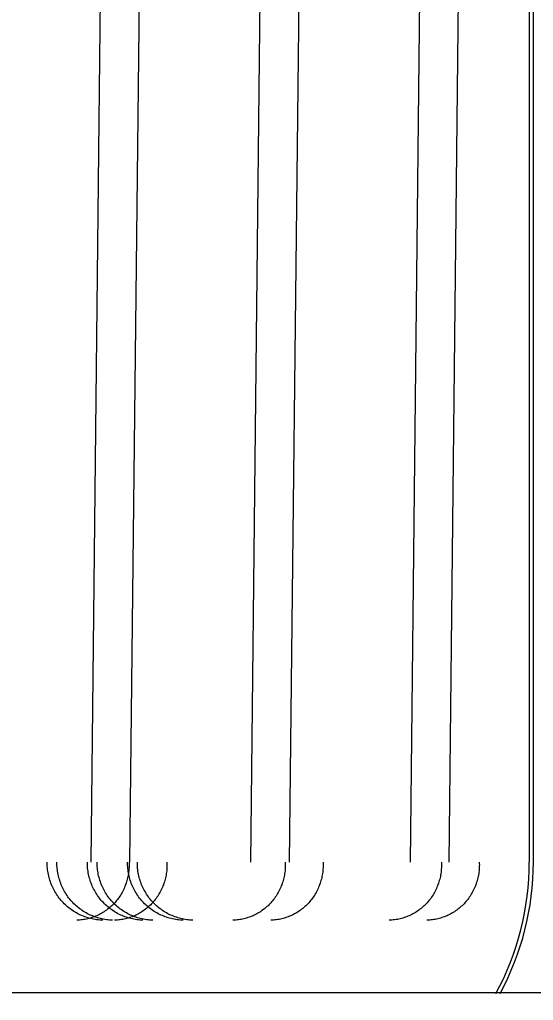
# Model space of a CAD drawing. Header units: centimetres. Extents: x -11896 to 2794, y -437 to 1921.
# Drawn here: x -2308.078 to -2306.302, y 375.833 to 379.223 of the extents above; entities that cross this region are included whole.
import ezdxf

# ---------------------------------------------------------------- set-up
doc = ezdxf.new("R2010")
doc.units = ezdxf.units.CM
for name, color, linetype, lineweight in [('A-ANNO-DIMS', 7, 'Continuous', 9), ('A-ANNO-DIMS-100', 7, 'Continuous', 9), ('S-BEAM', 7, 'Continuous', 9), ('S-COLS', 7, 'Continuous', 9)]:
    doc.layers.add(name, color=color, linetype=linetype, lineweight=lineweight)
doc.styles.add('Century Gothic_1', font='GOTHIC.TTF', dxfattribs={"height": 15})
doc.dimstyles.new('FCA_N_Cotas_E100', dxfattribs={"dimscale": 30.48, "dimtxt": 15.662524, "dimasz": 0.492126, "dimexe": 0.656168, "dimexo": 0.656168, "dimgap": 0.032808, "dimtad": 1, "dimlfac": 0.01, "dimrnd": 0.01, "dimzin": 0, "dimdsep": 46, "dimtxsty": 'Century Gothic_1', "dimblk1": 'OBLIQUE', "dimblk2": 'OBLIQUE', "dimsah": 1, "dimcen": 0.09, "dimdle": 0.656168, "dimazin": 2, "dimtfac": 1, "dimtdec": 4, "dimtix": 1, "dimtmove": 0, "dimatfit": 3, "dimfxl": 1, "dimtvp": 1, "dimtolj": 1, "dimtzin": 0, "dimarcsym": 2})

# ---------------------------------------------------------------- blocks, each defined once
blk = doc.blocks.new('HSS Rectangular-Column - 100 x 100 mm-1654927-Sección 2-2')
at = {"layer": 'S-COLS', "true_color": 0xc0c0c0}
h = blk.add_hatch(dxfattribs=at)
h.set_pattern_fill('FP_7', color=9, style=0, pattern_type=2)
h.set_pattern_definition([(45, (-5061.785, 712), (-25.1447, 25.1447), []), (45, (-5061.785, 750.1), (-25.1447, 25.1447), [])])
h.paths.add_polyline_path([(-3754.4076, 94), (-3754.4076, 375.8588), (-3755.0026, 375.8088), (-3755.2809, 375.1371), (-3756.0773, 374.8588), (-3759.2236, 374.9297), (-3759.7244, 375.1371), (-3760.0026, 375.8588), (-3760.5976, 375.8088), (-3760.5976, 94)])
h.paths.add_polyline_path([(-3756.4551, 375.3588), (-3755.7816, 375.6378), (-3755.7816, 375.8588), (-3759.2945, 375.8088), (-3759.2236, 375.6378), (-3758.5501, 375.3588)])
at = {"layer": 'S-COLS'}
blk.add_line((-3755.69, 375.8588), (-3759.3152, 375.8588), dxfattribs=at)
blk = doc.blocks.new('HSS Rectangular - 50 x 120-1656387-Sección 2-2')
at = {"layer": 'S-BEAM', "lineweight": 35}
blk.add_arc((-3758.5501, 376.3113), 0.9525, 180, 270, dxfattribs=at)
blk = doc.blocks.new('FP_44-Sección 2-2')
at = {"layer": 'S-BEAM', "color": 9, "true_color": 0xc0c0c0}
for p, q in [((-3758.6416, 376.306), (-3758.6416, 376.3113)), ((-3758.6415, 376.3006), (-3758.6416, 376.306)), ((-3758.6412, 376.2953), (-3758.6415, 376.3006)), ((-3758.6407, 376.2899), (-3758.6412, 376.2953)), ((-3758.6402, 376.2846), (-3758.6407, 376.2899)), ((-3758.6079, 376.306), (-3758.6079, 376.3113)), ((-3758.6078, 376.3006), (-3758.6079, 376.306)), ((-3758.6075, 376.2953), (-3758.6078, 376.3006)), ((-3758.6071, 376.2899), (-3758.6075, 376.2953)), ((-3758.6065, 376.2846), (-3758.6071, 376.2899)), ((-3758.5027, 376.306), (-3758.5027, 376.3113)), ((-3758.5025, 376.3006), (-3758.5027, 376.306)), ((-3758.5023, 376.2953), (-3758.5025, 376.3006)), ((-3758.5018, 376.2899), (-3758.5023, 376.2953)), ((-3758.5012, 376.2846), (-3758.5018, 376.2899)), ((-3758.469, 376.306), (-3758.469, 376.3113)), ((-3758.4689, 376.3006), (-3758.469, 376.306)), ((-3758.4686, 376.2953), (-3758.4689, 376.3006)), ((-3758.4681, 376.2899), (-3758.4686, 376.2953)), ((-3758.4676, 376.2846), (-3758.4681, 376.2899)), ((-3758.3638, 376.306), (-3758.3638, 376.3113)), ((-3758.3636, 376.3006), (-3758.3638, 376.306)), ((-3758.3633, 376.2953), (-3758.3636, 376.3006)), ((-3758.3629, 376.2899), (-3758.3633, 376.2953)), ((-3758.3623, 376.2846), (-3758.3629, 376.2899)), ((-3758.3301, 376.306), (-3758.3301, 376.3113)), ((-3758.33, 376.3006), (-3758.3301, 376.306)), ((-3758.3297, 376.2953), (-3758.33, 376.3006)), ((-3758.3292, 376.2899), (-3758.3297, 376.2953)), ((-3758.3287, 376.2846), (-3758.3292, 376.2899)), ((-3758.6394, 376.2793), (-3758.6402, 376.2846)), ((-3758.6386, 376.2741), (-3758.6394, 376.2793)), ((-3758.6376, 376.2688), (-3758.6386, 376.2741)), ((-3758.6365, 376.2636), (-3758.6376, 376.2688)), ((-3758.6352, 376.2584), (-3758.6365, 376.2636)), ((-3758.6338, 376.2533), (-3758.6352, 376.2584)), ((-3758.6322, 376.2482), (-3758.6338, 376.2533)), ((-3758.6058, 376.2793), (-3758.6065, 376.2846)), ((-3758.6049, 376.2741), (-3758.6058, 376.2793)), ((-3758.6039, 376.2688), (-3758.6049, 376.2741)), ((-3758.6028, 376.2636), (-3758.6039, 376.2688)), ((-3758.6015, 376.2584), (-3758.6028, 376.2636)), ((-3758.6001, 376.2533), (-3758.6015, 376.2584)), ((-3758.5985, 376.2482), (-3758.6001, 376.2533)), ((-3758.5005, 376.2793), (-3758.5012, 376.2846)), ((-3758.4997, 376.2741), (-3758.5005, 376.2793)), ((-3758.4987, 376.2688), (-3758.4997, 376.2741)), ((-3758.4975, 376.2636), (-3758.4987, 376.2688)), ((-3758.4963, 376.2584), (-3758.4975, 376.2636)), ((-3758.4948, 376.2533), (-3758.4963, 376.2584)), ((-3758.4933, 376.2482), (-3758.4948, 376.2533)), ((-3758.4669, 376.2793), (-3758.4676, 376.2846)), ((-3758.466, 376.2741), (-3758.4669, 376.2793)), ((-3758.465, 376.2688), (-3758.466, 376.2741)), ((-3758.4639, 376.2636), (-3758.465, 376.2688)), ((-3758.4626, 376.2584), (-3758.4639, 376.2636)), ((-3758.4612, 376.2533), (-3758.4626, 376.2584)), ((-3758.4596, 376.2482), (-3758.4612, 376.2533)), ((-3758.3616, 376.2793), (-3758.3623, 376.2846)), ((-3758.3608, 376.2741), (-3758.3616, 376.2793)), ((-3758.3598, 376.2688), (-3758.3608, 376.2741)), ((-3758.3586, 376.2636), (-3758.3598, 376.2688)), ((-3758.3573, 376.2584), (-3758.3586, 376.2636)), ((-3758.3559, 376.2533), (-3758.3573, 376.2584)), ((-3758.3544, 376.2482), (-3758.3559, 376.2533)), ((-3758.3279, 376.2793), (-3758.3287, 376.2846)), ((-3758.3271, 376.2741), (-3758.3279, 376.2793)), ((-3758.3261, 376.2688), (-3758.3271, 376.2741)), ((-3758.3249, 376.2636), (-3758.3261, 376.2688)), ((-3758.3237, 376.2584), (-3758.3249, 376.2636)), ((-3758.3223, 376.2533), (-3758.3237, 376.2584)), ((-3758.3207, 376.2482), (-3758.3223, 376.2533)), ((-3758.6305, 376.2431), (-3758.6322, 376.2482)), ((-3758.6287, 376.2381), (-3758.6305, 376.2431)), ((-3758.6268, 376.2331), (-3758.6287, 376.2381)), ((-3758.6247, 376.2282), (-3758.6268, 376.2331)), ((-3758.6225, 376.2234), (-3758.6247, 376.2282)), ((-3758.6201, 376.2186), (-3758.6225, 376.2234)), ((-3758.5969, 376.2431), (-3758.5985, 376.2482)), ((-3758.595, 376.2381), (-3758.5969, 376.2431)), ((-3758.5931, 376.2331), (-3758.595, 376.2381)), ((-3758.591, 376.2282), (-3758.5931, 376.2331)), ((-3758.5888, 376.2234), (-3758.591, 376.2282)), ((-3758.5865, 376.2186), (-3758.5888, 376.2234)), ((-3758.4916, 376.2431), (-3758.4933, 376.2482)), ((-3758.4898, 376.2381), (-3758.4916, 376.2431)), ((-3758.4878, 376.2331), (-3758.4898, 376.2381)), ((-3758.4858, 376.2282), (-3758.4878, 376.2331)), ((-3758.4835, 376.2234), (-3758.4858, 376.2282)), ((-3758.4812, 376.2186), (-3758.4835, 376.2234)), ((-3758.4579, 376.2431), (-3758.4596, 376.2482)), ((-3758.4561, 376.2381), (-3758.4579, 376.2431)), ((-3758.4542, 376.2331), (-3758.4561, 376.2381)), ((-3758.4521, 376.2282), (-3758.4542, 376.2331)), ((-3758.4499, 376.2234), (-3758.4521, 376.2282)), ((-3758.4475, 376.2186), (-3758.4499, 376.2234)), ((-3758.3527, 376.2431), (-3758.3544, 376.2482)), ((-3758.3509, 376.2381), (-3758.3527, 376.2431)), ((-3758.3489, 376.2331), (-3758.3509, 376.2381)), ((-3758.3468, 376.2282), (-3758.3489, 376.2331)), ((-3758.3446, 376.2234), (-3758.3468, 376.2282)), ((-3758.3423, 376.2186), (-3758.3446, 376.2234)), ((-3758.319, 376.2431), (-3758.3207, 376.2482)), ((-3758.3172, 376.2381), (-3758.319, 376.2431)), ((-3758.3153, 376.2331), (-3758.3172, 376.2381)), ((-3758.3132, 376.2282), (-3758.3153, 376.2331)), ((-3758.311, 376.2234), (-3758.3132, 376.2282)), ((-3758.3086, 376.2186), (-3758.311, 376.2234)), ((-3758.6177, 376.2139), (-3758.6201, 376.2186)), ((-3758.6151, 376.2092), (-3758.6177, 376.2139)), ((-3758.6123, 376.2047), (-3758.6151, 376.2092)), ((-3758.6095, 376.2002), (-3758.6123, 376.2047)), ((-3758.6066, 376.1957), (-3758.6095, 376.2002)), ((-3758.6035, 376.1914), (-3758.6066, 376.1957)), ((-3758.6003, 376.1871), (-3758.6035, 376.1914)), ((-3758.597, 376.183), (-3758.6003, 376.1871)), ((-3758.584, 376.2139), (-3758.5865, 376.2186)), ((-3758.5814, 376.2092), (-3758.584, 376.2139)), ((-3758.5787, 376.2047), (-3758.5814, 376.2092)), ((-3758.5758, 376.2002), (-3758.5787, 376.2047)), ((-3758.5729, 376.1957), (-3758.5758, 376.2002)), ((-3758.5698, 376.1914), (-3758.5729, 376.1957)), ((-3758.5666, 376.1871), (-3758.5698, 376.1914)), ((-3758.5633, 376.183), (-3758.5666, 376.1871)), ((-3758.4787, 376.2139), (-3758.4812, 376.2186)), ((-3758.4761, 376.2092), (-3758.4787, 376.2139)), ((-3758.4734, 376.2047), (-3758.4761, 376.2092)), ((-3758.4706, 376.2002), (-3758.4734, 376.2047)), ((-3758.4676, 376.1957), (-3758.4706, 376.2002)), ((-3758.4646, 376.1914), (-3758.4676, 376.1957)), ((-3758.4614, 376.1871), (-3758.4646, 376.1914)), ((-3758.4581, 376.183), (-3758.4614, 376.1871)), ((-3758.4451, 376.2139), (-3758.4475, 376.2186)), ((-3758.4425, 376.2092), (-3758.4451, 376.2139)), ((-3758.4398, 376.2047), (-3758.4425, 376.2092)), ((-3758.4369, 376.2002), (-3758.4398, 376.2047)), ((-3758.434, 376.1957), (-3758.4369, 376.2002)), ((-3758.4309, 376.1914), (-3758.434, 376.1957)), ((-3758.4277, 376.1871), (-3758.4309, 376.1914)), ((-3758.4244, 376.183), (-3758.4277, 376.1871)), ((-3758.3398, 376.2139), (-3758.3423, 376.2186)), ((-3758.3372, 376.2092), (-3758.3398, 376.2139)), ((-3758.3345, 376.2047), (-3758.3372, 376.2092)), ((-3758.3317, 376.2002), (-3758.3345, 376.2047)), ((-3758.3287, 376.1957), (-3758.3317, 376.2002)), ((-3758.3257, 376.1914), (-3758.3287, 376.1957)), ((-3758.3225, 376.1871), (-3758.3257, 376.1914)), ((-3758.3192, 376.183), (-3758.3225, 376.1871)), ((-3758.3061, 376.2139), (-3758.3086, 376.2186)), ((-3758.3036, 376.2092), (-3758.3061, 376.2139)), ((-3758.3008, 376.2047), (-3758.3036, 376.2092)), ((-3758.298, 376.2002), (-3758.3008, 376.2047)), ((-3758.2951, 376.1957), (-3758.298, 376.2002)), ((-3758.292, 376.1914), (-3758.2951, 376.1957)), ((-3758.2888, 376.1871), (-3758.292, 376.1914)), ((-3758.2855, 376.183), (-3758.2888, 376.1871)), ((-3758.5936, 376.1789), (-3758.597, 376.183)), ((-3758.5901, 376.1749), (-3758.5936, 376.1789)), ((-3758.5865, 376.171), (-3758.5901, 376.1749)), ((-3758.5827, 376.1673), (-3758.5865, 376.171)), ((-3758.5789, 376.1636), (-3758.5827, 376.1673)), ((-3758.575, 376.16), (-3758.5789, 376.1636)), ((-3758.571, 376.1565), (-3758.575, 376.16)), ((-3758.5669, 376.1532), (-3758.571, 376.1565)), ((-3758.5627, 376.1499), (-3758.5669, 376.1532)), ((-3758.5599, 376.1789), (-3758.5633, 376.183)), ((-3758.5564, 376.1749), (-3758.5599, 376.1789)), ((-3758.5528, 376.171), (-3758.5564, 376.1749)), ((-3758.5491, 376.1673), (-3758.5528, 376.171)), ((-3758.5453, 376.1636), (-3758.5491, 376.1673)), ((-3758.5413, 376.16), (-3758.5453, 376.1636)), ((-3758.5373, 376.1565), (-3758.5413, 376.16)), ((-3758.5332, 376.1532), (-3758.5373, 376.1565)), ((-3758.529, 376.1499), (-3758.5332, 376.1532)), ((-3758.4547, 376.1789), (-3758.4581, 376.183)), ((-3758.4512, 376.1749), (-3758.4547, 376.1789)), ((-3758.4475, 376.171), (-3758.4512, 376.1749)), ((-3758.4438, 376.1673), (-3758.4475, 376.171)), ((-3758.44, 376.1636), (-3758.4438, 376.1673)), ((-3758.4361, 376.16), (-3758.44, 376.1636)), ((-3758.4321, 376.1565), (-3758.4361, 376.16)), ((-3758.428, 376.1532), (-3758.4321, 376.1565)), ((-3758.4238, 376.1499), (-3758.428, 376.1532)), ((-3758.421, 376.1789), (-3758.4244, 376.183)), ((-3758.4175, 376.1749), (-3758.421, 376.1789)), ((-3758.4139, 376.171), (-3758.4175, 376.1749)), ((-3758.4102, 376.1673), (-3758.4139, 376.171)), ((-3758.4063, 376.1636), (-3758.4102, 376.1673)), ((-3758.4024, 376.16), (-3758.4063, 376.1636)), ((-3758.3984, 376.1565), (-3758.4024, 376.16)), ((-3758.3943, 376.1532), (-3758.3984, 376.1565)), ((-3758.3901, 376.1499), (-3758.3943, 376.1532)), ((-3758.3158, 376.1789), (-3758.3192, 376.183)), ((-3758.3122, 376.1749), (-3758.3158, 376.1789)), ((-3758.3086, 376.171), (-3758.3122, 376.1749)), ((-3758.3049, 376.1673), (-3758.3086, 376.171)), ((-3758.3011, 376.1636), (-3758.3049, 376.1673)), ((-3758.2972, 376.16), (-3758.3011, 376.1636)), ((-3758.2932, 376.1565), (-3758.2972, 376.16)), ((-3758.2891, 376.1532), (-3758.2932, 376.1565)), ((-3758.2849, 376.1499), (-3758.2891, 376.1532)), ((-3758.2821, 376.1789), (-3758.2855, 376.183)), ((-3758.2786, 376.1749), (-3758.2821, 376.1789)), ((-3758.275, 376.171), (-3758.2786, 376.1749)), ((-3758.2712, 376.1673), (-3758.275, 376.171)), ((-3758.2674, 376.1636), (-3758.2712, 376.1673)), ((-3758.2635, 376.16), (-3758.2674, 376.1636)), ((-3758.2595, 376.1565), (-3758.2635, 376.16)), ((-3758.2554, 376.1532), (-3758.2595, 376.1565)), ((-3758.2512, 376.1499), (-3758.2554, 376.1532)), ((-3758.5584, 376.1468), (-3758.5627, 376.1499)), ((-3758.5541, 376.1438), (-3758.5584, 376.1468)), ((-3758.5496, 376.1409), (-3758.5541, 376.1438)), ((-3758.5451, 376.1381), (-3758.5496, 376.1409)), ((-3758.5405, 376.1354), (-3758.5451, 376.1381)), ((-3758.5359, 376.1329), (-3758.5405, 376.1354)), ((-3758.5312, 376.1305), (-3758.5359, 376.1329)), ((-3758.5264, 376.1282), (-3758.5312, 376.1305)), ((-3758.5248, 376.1468), (-3758.529, 376.1499)), ((-3758.5215, 376.1261), (-3758.5264, 376.1282)), ((-3758.5204, 376.1438), (-3758.5248, 376.1468)), ((-3758.5167, 376.124), (-3758.5215, 376.1261)), ((-3758.516, 376.1409), (-3758.5204, 376.1438)), ((-3758.5117, 376.1222), (-3758.5167, 376.124)), ((-3758.5115, 376.1381), (-3758.516, 376.1409)), ((-3758.5067, 376.1204), (-3758.5117, 376.1222)), ((-3758.5069, 376.1354), (-3758.5115, 376.1381)), ((-3758.5022, 376.1329), (-3758.5069, 376.1354)), ((-3758.5017, 376.1188), (-3758.5067, 376.1204)), ((-3758.4975, 376.1305), (-3758.5022, 376.1329)), ((-3758.4966, 376.1173), (-3758.5017, 376.1188)), ((-3758.4927, 376.1282), (-3758.4975, 376.1305)), ((-3758.4915, 376.116), (-3758.4966, 376.1173)), ((-3758.4879, 376.1261), (-3758.4927, 376.1282)), ((-3758.483, 376.124), (-3758.4879, 376.1261)), ((-3758.478, 376.1222), (-3758.483, 376.124)), ((-3758.473, 376.1204), (-3758.478, 376.1222)), ((-3758.468, 376.1188), (-3758.473, 376.1204)), ((-3758.4629, 376.1173), (-3758.468, 376.1188)), ((-3758.4578, 376.116), (-3758.4629, 376.1173)), ((-3758.4195, 376.1468), (-3758.4238, 376.1499)), ((-3758.4152, 376.1438), (-3758.4195, 376.1468)), ((-3758.4107, 376.1409), (-3758.4152, 376.1438)), ((-3758.4062, 376.1381), (-3758.4107, 376.1409)), ((-3758.4016, 376.1354), (-3758.4062, 376.1381)), ((-3758.397, 376.1329), (-3758.4016, 376.1354)), ((-3758.3922, 376.1305), (-3758.397, 376.1329)), ((-3758.3875, 376.1282), (-3758.3922, 376.1305)), ((-3758.3858, 376.1468), (-3758.3901, 376.1499)), ((-3758.3826, 376.1261), (-3758.3875, 376.1282)), ((-3758.3815, 376.1438), (-3758.3858, 376.1468)), ((-3758.3777, 376.124), (-3758.3826, 376.1261)), ((-3758.377, 376.1409), (-3758.3815, 376.1438)), ((-3758.3728, 376.1222), (-3758.3777, 376.124)), ((-3758.3725, 376.1381), (-3758.377, 376.1409)), ((-3758.3678, 376.1204), (-3758.3728, 376.1222)), ((-3758.3679, 376.1354), (-3758.3725, 376.1381)), ((-3758.3633, 376.1329), (-3758.3679, 376.1354)), ((-3758.3627, 376.1188), (-3758.3678, 376.1204)), ((-3758.3586, 376.1305), (-3758.3633, 376.1329)), ((-3758.3577, 376.1173), (-3758.3627, 376.1188)), ((-3758.3538, 376.1282), (-3758.3586, 376.1305)), ((-3758.3525, 376.116), (-3758.3577, 376.1173)), ((-3758.349, 376.1261), (-3758.3538, 376.1282)), ((-3758.3441, 376.124), (-3758.349, 376.1261)), ((-3758.3391, 376.1222), (-3758.3441, 376.124)), ((-3758.3341, 376.1204), (-3758.3391, 376.1222)), ((-3758.3291, 376.1188), (-3758.3341, 376.1204)), ((-3758.324, 376.1173), (-3758.3291, 376.1188)), ((-3758.3189, 376.116), (-3758.324, 376.1173)), ((-3758.2806, 376.1468), (-3758.2849, 376.1499)), ((-3758.2762, 376.1438), (-3758.2806, 376.1468)), ((-3758.2718, 376.1409), (-3758.2762, 376.1438)), ((-3758.2673, 376.1381), (-3758.2718, 376.1409)), ((-3758.2627, 376.1354), (-3758.2673, 376.1381)), ((-3758.258, 376.1329), (-3758.2627, 376.1354)), ((-3758.2533, 376.1305), (-3758.258, 376.1329)), ((-3758.2485, 376.1282), (-3758.2533, 376.1305)), ((-3758.2469, 376.1468), (-3758.2512, 376.1499)), ((-3758.2437, 376.1261), (-3758.2485, 376.1282)), ((-3758.2426, 376.1438), (-3758.2469, 376.1468)), ((-3758.2388, 376.124), (-3758.2437, 376.1261)), ((-3758.2381, 376.1409), (-3758.2426, 376.1438)), ((-3758.2339, 376.1222), (-3758.2388, 376.124)), ((-3758.2336, 376.1381), (-3758.2381, 376.1409)), ((-3758.2289, 376.1204), (-3758.2339, 376.1222)), ((-3758.229, 376.1354), (-3758.2336, 376.1381)), ((-3758.2244, 376.1329), (-3758.229, 376.1354)), ((-3758.2238, 376.1188), (-3758.2289, 376.1204)), ((-3758.2197, 376.1305), (-3758.2244, 376.1329)), ((-3758.2188, 376.1173), (-3758.2238, 376.1188)), ((-3758.2149, 376.1282), (-3758.2197, 376.1305)), ((-3758.2136, 376.116), (-3758.2188, 376.1173)), ((-3758.21, 376.1261), (-3758.2149, 376.1282)), ((-3758.2051, 376.124), (-3758.21, 376.1261)), ((-3758.2002, 376.1222), (-3758.2051, 376.124)), ((-3758.1952, 376.1204), (-3758.2002, 376.1222)), ((-3758.1902, 376.1188), (-3758.1952, 376.1204)), ((-3758.1851, 376.1173), (-3758.1902, 376.1188)), ((-3758.18, 376.116), (-3758.1851, 376.1173)), ((-3758.4863, 376.1148), (-3758.4915, 376.116)), ((-3758.4811, 376.1137), (-3758.4863, 376.1148)), ((-3758.4759, 376.1128), (-3758.4811, 376.1137)), ((-3758.4707, 376.112), (-3758.4759, 376.1128)), ((-3758.4654, 376.1114), (-3758.4707, 376.112)), ((-3758.4602, 376.1109), (-3758.4654, 376.1114)), ((-3758.4549, 376.1105), (-3758.4602, 376.1109)), ((-3758.4526, 376.1148), (-3758.4578, 376.116)), ((-3758.4496, 376.1103), (-3758.4549, 376.1105)), ((-3758.4475, 376.1137), (-3758.4526, 376.1148)), ((-3758.4423, 376.1128), (-3758.4475, 376.1137)), ((-3758.437, 376.112), (-3758.4423, 376.1128)), ((-3758.4318, 376.1114), (-3758.437, 376.112)), ((-3758.4265, 376.1109), (-3758.4318, 376.1114)), ((-3758.4212, 376.1105), (-3758.4265, 376.1109)), ((-3758.4159, 376.1103), (-3758.4212, 376.1105)), ((-3758.3474, 376.1148), (-3758.3525, 376.116)), ((-3758.3422, 376.1137), (-3758.3474, 376.1148)), ((-3758.337, 376.1128), (-3758.3422, 376.1137)), ((-3758.3318, 376.112), (-3758.337, 376.1128)), ((-3758.3265, 376.1114), (-3758.3318, 376.112)), ((-3758.3213, 376.1109), (-3758.3265, 376.1114)), ((-3758.316, 376.1105), (-3758.3213, 376.1109)), ((-3758.3137, 376.1148), (-3758.3189, 376.116)), ((-3758.3107, 376.1103), (-3758.316, 376.1105)), ((-3758.3085, 376.1137), (-3758.3137, 376.1148)), ((-3758.3033, 376.1128), (-3758.3085, 376.1137)), ((-3758.2981, 376.112), (-3758.3033, 376.1128)), ((-3758.2929, 376.1114), (-3758.2981, 376.112)), ((-3758.2876, 376.1109), (-3758.2929, 376.1114)), ((-3758.2823, 376.1105), (-3758.2876, 376.1109)), ((-3758.277, 376.1103), (-3758.2823, 376.1105)), ((-3758.2085, 376.1148), (-3758.2136, 376.116)), ((-3758.2033, 376.1137), (-3758.2085, 376.1148)), ((-3758.1981, 376.1128), (-3758.2033, 376.1137)), ((-3758.1929, 376.112), (-3758.1981, 376.1128)), ((-3758.1876, 376.1114), (-3758.1929, 376.112)), ((-3758.1823, 376.1109), (-3758.1876, 376.1114)), ((-3758.1771, 376.1105), (-3758.1823, 376.1109)), ((-3758.1748, 376.1148), (-3758.18, 376.116)), ((-3758.1718, 376.1103), (-3758.1771, 376.1105)), ((-3758.1696, 376.1137), (-3758.1748, 376.1148)), ((-3758.1644, 376.1128), (-3758.1696, 376.1137)), ((-3758.1592, 376.112), (-3758.1644, 376.1128)), ((-3758.1539, 376.1114), (-3758.1592, 376.112)), ((-3758.1487, 376.1109), (-3758.1539, 376.1114)), ((-3758.1434, 376.1105), (-3758.1487, 376.1109)), ((-3758.1381, 376.1103), (-3758.1434, 376.1105))]:
    blk.add_line(p, q, dxfattribs=at)
blk = doc.blocks.new('HSS Rectangular - 50 x 120-1656482-Sección 2-2')
at = {"layer": 'S-BEAM'}
blk.add_blockref('FP_44-Sección 2-2', (0, 0), dxfattribs=at)
blk = doc.blocks.new('FP_46-Sección 2-2')
at = {"layer": 'S-BEAM', "color": 9, "true_color": 0xc0c0c0}
for p, q in [((-3757.6882, 376.2913), (-3757.6885, 376.2863)), ((-3757.6882, 376.3113), (-3757.688, 376.3063)), ((-3757.688, 376.2963), (-3757.6882, 376.2913)), ((-3757.688, 376.3063), (-3757.6879, 376.3013)), ((-3757.6879, 376.3013), (-3757.688, 376.2963)), ((-3757.2792, 376.2913), (-3757.2795, 376.2863)), ((-3757.2792, 376.3113), (-3757.279, 376.3063)), ((-3757.279, 376.2963), (-3757.2792, 376.2913)), ((-3757.279, 376.3063), (-3757.279, 376.3013)), ((-3757.279, 376.3013), (-3757.279, 376.2963)), ((-3757.1484, 376.2913), (-3757.1487, 376.2863)), ((-3757.1484, 376.3113), (-3757.1482, 376.3063)), ((-3757.1482, 376.2963), (-3757.1484, 376.2913)), ((-3757.1482, 376.3063), (-3757.1481, 376.3013)), ((-3757.1481, 376.3013), (-3757.1482, 376.2963)), ((-3757.6929, 376.2569), (-3757.6941, 376.252)), ((-3757.6919, 376.2617), (-3757.6929, 376.2569)), ((-3757.691, 376.2666), (-3757.6919, 376.2617)), ((-3757.6902, 376.2715), (-3757.691, 376.2666)), ((-3757.6895, 376.2764), (-3757.6902, 376.2715)), ((-3757.6889, 376.2813), (-3757.6895, 376.2764)), ((-3757.6885, 376.2863), (-3757.6889, 376.2813)), ((-3757.284, 376.2569), (-3757.2851, 376.252)), ((-3757.2829, 376.2617), (-3757.284, 376.2569)), ((-3757.282, 376.2666), (-3757.2829, 376.2617)), ((-3757.2812, 376.2715), (-3757.282, 376.2666)), ((-3757.2805, 376.2764), (-3757.2812, 376.2715)), ((-3757.28, 376.2813), (-3757.2805, 376.2764)), ((-3757.2795, 376.2863), (-3757.28, 376.2813)), ((-3757.1531, 376.2569), (-3757.1543, 376.252)), ((-3757.1521, 376.2617), (-3757.1531, 376.2569)), ((-3757.1512, 376.2666), (-3757.1521, 376.2617)), ((-3757.1504, 376.2715), (-3757.1512, 376.2666)), ((-3757.1497, 376.2764), (-3757.1504, 376.2715)), ((-3757.1491, 376.2813), (-3757.1497, 376.2764)), ((-3757.1487, 376.2863), (-3757.1491, 376.2813)), ((-3757.7056, 376.2196), (-3757.7077, 376.2152)), ((-3757.7036, 376.2241), (-3757.7056, 376.2196)), ((-3757.7017, 376.2286), (-3757.7036, 376.2241)), ((-3757.7, 376.2332), (-3757.7017, 376.2286)), ((-3757.6983, 376.2379), (-3757.7, 376.2332)), ((-3757.6968, 376.2425), (-3757.6983, 376.2379)), ((-3757.6954, 376.2473), (-3757.6968, 376.2425)), ((-3757.6941, 376.252), (-3757.6954, 376.2473)), ((-3757.2966, 376.2196), (-3757.2987, 376.2152)), ((-3757.2946, 376.2241), (-3757.2966, 376.2196)), ((-3757.2928, 376.2286), (-3757.2946, 376.2241)), ((-3757.291, 376.2332), (-3757.2928, 376.2286)), ((-3757.2894, 376.2379), (-3757.291, 376.2332)), ((-3757.2878, 376.2425), (-3757.2894, 376.2379)), ((-3757.2864, 376.2473), (-3757.2878, 376.2425)), ((-3757.2851, 376.252), (-3757.2864, 376.2473)), ((-3757.1658, 376.2196), (-3757.1679, 376.2152)), ((-3757.1638, 376.2241), (-3757.1658, 376.2196)), ((-3757.1619, 376.2286), (-3757.1638, 376.2241)), ((-3757.1602, 376.2332), (-3757.1619, 376.2286)), ((-3757.1585, 376.2379), (-3757.1602, 376.2332)), ((-3757.157, 376.2425), (-3757.1585, 376.2379)), ((-3757.1556, 376.2473), (-3757.157, 376.2425)), ((-3757.1543, 376.252), (-3757.1556, 376.2473)), ((-3757.7253, 376.1859), (-3757.7282, 376.1821)), ((-3757.7225, 376.1899), (-3757.7253, 376.1859)), ((-3757.7197, 376.1939), (-3757.7225, 376.1899)), ((-3757.7171, 376.198), (-3757.7197, 376.1939)), ((-3757.7146, 376.2022), (-3757.7171, 376.198)), ((-3757.7122, 376.2065), (-3757.7146, 376.2022)), ((-3757.7099, 376.2108), (-3757.7122, 376.2065)), ((-3757.7077, 376.2152), (-3757.7099, 376.2108)), ((-3757.3163, 376.1859), (-3757.3193, 376.1821)), ((-3757.3135, 376.1899), (-3757.3163, 376.1859)), ((-3757.3108, 376.1939), (-3757.3135, 376.1899)), ((-3757.3082, 376.198), (-3757.3108, 376.1939)), ((-3757.3056, 376.2022), (-3757.3082, 376.198)), ((-3757.3032, 376.2065), (-3757.3056, 376.2022)), ((-3757.3009, 376.2108), (-3757.3032, 376.2065)), ((-3757.2987, 376.2152), (-3757.3009, 376.2108)), ((-3757.1855, 376.1859), (-3757.1884, 376.1821)), ((-3757.1827, 376.1899), (-3757.1855, 376.1859)), ((-3757.1799, 376.1939), (-3757.1827, 376.1899)), ((-3757.1773, 376.198), (-3757.1799, 376.1939)), ((-3757.1748, 376.2022), (-3757.1773, 376.198)), ((-3757.1724, 376.2065), (-3757.1748, 376.2022)), ((-3757.1701, 376.2108), (-3757.1724, 376.2065)), ((-3757.1679, 376.2152), (-3757.1701, 376.2108)), ((-3757.7549, 376.1541), (-3757.7586, 376.151)), ((-3757.7513, 376.1573), (-3757.7549, 376.1541)), ((-3757.7477, 376.1606), (-3757.7513, 376.1573)), ((-3757.7442, 376.1639), (-3757.7477, 376.1606)), ((-3757.7409, 376.1674), (-3757.7442, 376.1639)), ((-3757.7376, 376.1709), (-3757.7409, 376.1674)), ((-3757.7344, 376.1745), (-3757.7376, 376.1709)), ((-3757.7312, 376.1783), (-3757.7344, 376.1745)), ((-3757.7282, 376.1821), (-3757.7312, 376.1783)), ((-3757.3459, 376.1541), (-3757.3496, 376.151)), ((-3757.3423, 376.1573), (-3757.3459, 376.1541)), ((-3757.3388, 376.1606), (-3757.3423, 376.1573)), ((-3757.3353, 376.1639), (-3757.3388, 376.1606)), ((-3757.3319, 376.1674), (-3757.3353, 376.1639)), ((-3757.3286, 376.1709), (-3757.3319, 376.1674)), ((-3757.3254, 376.1745), (-3757.3286, 376.1709)), ((-3757.3223, 376.1783), (-3757.3254, 376.1745)), ((-3757.3193, 376.1821), (-3757.3223, 376.1783)), ((-3757.2151, 376.1541), (-3757.2188, 376.151)), ((-3757.2115, 376.1573), (-3757.2151, 376.1541)), ((-3757.2079, 376.1606), (-3757.2115, 376.1573)), ((-3757.2044, 376.1639), (-3757.2079, 376.1606)), ((-3757.2011, 376.1674), (-3757.2044, 376.1639)), ((-3757.1978, 376.1709), (-3757.2011, 376.1674)), ((-3757.1946, 376.1745), (-3757.1978, 376.1709)), ((-3757.1914, 376.1783), (-3757.1946, 376.1745)), ((-3757.1884, 376.1821), (-3757.1914, 376.1783)), ((-3757.8218, 376.1178), (-3757.8264, 376.1165)), ((-3757.8172, 376.1192), (-3757.8218, 376.1178)), ((-3757.8127, 376.1207), (-3757.8172, 376.1192)), ((-3757.8082, 376.1224), (-3757.8127, 376.1207)), ((-3757.8038, 376.1241), (-3757.8082, 376.1224)), ((-3757.7994, 376.126), (-3757.8038, 376.1241)), ((-3757.7951, 376.128), (-3757.7994, 376.126)), ((-3757.7908, 376.1302), (-3757.7951, 376.128)), ((-3757.7865, 376.1324), (-3757.7908, 376.1302)), ((-3757.7823, 376.1347), (-3757.7865, 376.1324)), ((-3757.7782, 376.1372), (-3757.7823, 376.1347)), ((-3757.7742, 376.1397), (-3757.7782, 376.1372)), ((-3757.7702, 376.1424), (-3757.7742, 376.1397)), ((-3757.7662, 376.1452), (-3757.7702, 376.1424)), ((-3757.7624, 376.1481), (-3757.7662, 376.1452)), ((-3757.7586, 376.151), (-3757.7624, 376.1481)), ((-3757.4129, 376.1178), (-3757.4174, 376.1165)), ((-3757.4083, 376.1192), (-3757.4129, 376.1178)), ((-3757.4038, 376.1207), (-3757.4083, 376.1192)), ((-3757.3993, 376.1224), (-3757.4038, 376.1207)), ((-3757.3948, 376.1241), (-3757.3993, 376.1224)), ((-3757.3905, 376.126), (-3757.3948, 376.1241)), ((-3757.3861, 376.128), (-3757.3905, 376.126)), ((-3757.3818, 376.1302), (-3757.3861, 376.128)), ((-3757.3776, 376.1324), (-3757.3818, 376.1302)), ((-3757.3734, 376.1347), (-3757.3776, 376.1324)), ((-3757.3693, 376.1372), (-3757.3734, 376.1347)), ((-3757.3652, 376.1397), (-3757.3693, 376.1372)), ((-3757.3612, 376.1424), (-3757.3652, 376.1397)), ((-3757.3573, 376.1452), (-3757.3612, 376.1424)), ((-3757.3534, 376.1481), (-3757.3573, 376.1452)), ((-3757.3496, 376.151), (-3757.3534, 376.1481)), ((-3757.282, 376.1178), (-3757.2866, 376.1165)), ((-3757.2775, 376.1192), (-3757.282, 376.1178)), ((-3757.2729, 376.1207), (-3757.2775, 376.1192)), ((-3757.2685, 376.1224), (-3757.2729, 376.1207)), ((-3757.264, 376.1241), (-3757.2685, 376.1224)), ((-3757.2596, 376.126), (-3757.264, 376.1241)), ((-3757.2553, 376.128), (-3757.2596, 376.126)), ((-3757.251, 376.1302), (-3757.2553, 376.128)), ((-3757.2467, 376.1324), (-3757.251, 376.1302)), ((-3757.2426, 376.1347), (-3757.2467, 376.1324)), ((-3757.2384, 376.1372), (-3757.2426, 376.1347)), ((-3757.2344, 376.1397), (-3757.2384, 376.1372)), ((-3757.2304, 376.1424), (-3757.2344, 376.1397)), ((-3757.2264, 376.1452), (-3757.2304, 376.1424)), ((-3757.2226, 376.1481), (-3757.2264, 376.1452)), ((-3757.2188, 376.151), (-3757.2226, 376.1481)), ((-3757.864, 376.1105), (-3757.8688, 376.1103)), ((-3757.8592, 376.1108), (-3757.864, 376.1105)), ((-3757.8545, 376.1112), (-3757.8592, 376.1108)), ((-3757.8498, 376.1118), (-3757.8545, 376.1112)), ((-3757.8451, 376.1125), (-3757.8498, 376.1118)), ((-3757.8404, 376.1133), (-3757.8451, 376.1125)), ((-3757.8357, 376.1142), (-3757.8404, 376.1133)), ((-3757.831, 376.1153), (-3757.8357, 376.1142)), ((-3757.8264, 376.1165), (-3757.831, 376.1153)), ((-3757.455, 376.1105), (-3757.4598, 376.1103)), ((-3757.4503, 376.1108), (-3757.455, 376.1105)), ((-3757.4455, 376.1112), (-3757.4503, 376.1108)), ((-3757.4408, 376.1118), (-3757.4455, 376.1112)), ((-3757.4361, 376.1125), (-3757.4408, 376.1118)), ((-3757.4314, 376.1133), (-3757.4361, 376.1125)), ((-3757.4267, 376.1142), (-3757.4314, 376.1133)), ((-3757.4221, 376.1153), (-3757.4267, 376.1142)), ((-3757.4174, 376.1165), (-3757.4221, 376.1153)), ((-3757.3242, 376.1105), (-3757.329, 376.1103)), ((-3757.3195, 376.1108), (-3757.3242, 376.1105)), ((-3757.3147, 376.1112), (-3757.3195, 376.1108)), ((-3757.31, 376.1118), (-3757.3147, 376.1112)), ((-3757.3053, 376.1125), (-3757.31, 376.1118)), ((-3757.3006, 376.1133), (-3757.3053, 376.1125)), ((-3757.2959, 376.1142), (-3757.3006, 376.1133)), ((-3757.2912, 376.1153), (-3757.2959, 376.1142)), ((-3757.2866, 376.1165), (-3757.2912, 376.1153))]:
    blk.add_line(p, q, dxfattribs=at)
blk = doc.blocks.new('HSS Rectangular - 50 x 120-1656566-Sección 2-2')
at = {"layer": 'S-BEAM'}
blk.add_line((-3756.9614, 376.3113), (-3756.9614, 385.4063), dxfattribs=at)
blk.add_ellipse((-3757.9138, 376.3113), major_axis=(0, 0.9525), ratio=0.99994, start_param=4.215856, end_param=4.712389, dxfattribs=at)
blk.add_blockref('FP_46-Sección 2-2', (0, 0), dxfattribs=at)
blk = doc.blocks.new('FP_48-Sección 2-2')
at = {"layer": 'S-BEAM', "color": 9, "true_color": 0xc0c0c0}
for p, q in [((-3758.8986, 376.2913), (-3758.8989, 376.2863)), ((-3758.8986, 376.3113), (-3758.8984, 376.3063)), ((-3758.8984, 376.2963), (-3758.8986, 376.2913)), ((-3758.8984, 376.3063), (-3758.8983, 376.3013)), ((-3758.8983, 376.3013), (-3758.8984, 376.2963)), ((-3758.7677, 376.2913), (-3758.7681, 376.2863)), ((-3758.7677, 376.3113), (-3758.7676, 376.3063)), ((-3758.7676, 376.2963), (-3758.7677, 376.2913)), ((-3758.7676, 376.3063), (-3758.7675, 376.3013)), ((-3758.7675, 376.3013), (-3758.7676, 376.2963)), ((-3758.3588, 376.2913), (-3758.3591, 376.2863)), ((-3758.3588, 376.3113), (-3758.3586, 376.3063)), ((-3758.3586, 376.2963), (-3758.3588, 376.2913)), ((-3758.3586, 376.3063), (-3758.3585, 376.3013)), ((-3758.3585, 376.3013), (-3758.3586, 376.2963)), ((-3758.228, 376.2913), (-3758.2283, 376.2863)), ((-3758.228, 376.3113), (-3758.2278, 376.3063)), ((-3758.2278, 376.2963), (-3758.228, 376.2913)), ((-3758.2278, 376.3063), (-3758.2277, 376.3013)), ((-3758.2277, 376.3013), (-3758.2278, 376.2963)), ((-3757.819, 376.2913), (-3757.8193, 376.2863)), ((-3757.819, 376.3113), (-3757.8188, 376.3063)), ((-3757.8188, 376.2963), (-3757.819, 376.2913)), ((-3757.8188, 376.3063), (-3757.8187, 376.3013)), ((-3757.8187, 376.3013), (-3757.8188, 376.2963)), ((-3758.9034, 376.2569), (-3758.9045, 376.252)), ((-3758.9023, 376.2617), (-3758.9034, 376.2569)), ((-3758.9014, 376.2666), (-3758.9023, 376.2617)), ((-3758.9006, 376.2715), (-3758.9014, 376.2666)), ((-3758.8999, 376.2764), (-3758.9006, 376.2715)), ((-3758.8993, 376.2813), (-3758.8999, 376.2764)), ((-3758.8989, 376.2863), (-3758.8993, 376.2813)), ((-3758.7725, 376.2569), (-3758.7737, 376.252)), ((-3758.7715, 376.2617), (-3758.7725, 376.2569)), ((-3758.7705, 376.2666), (-3758.7715, 376.2617)), ((-3758.7697, 376.2715), (-3758.7705, 376.2666)), ((-3758.7691, 376.2764), (-3758.7697, 376.2715)), ((-3758.7685, 376.2813), (-3758.7691, 376.2764)), ((-3758.7681, 376.2863), (-3758.7685, 376.2813)), ((-3758.3636, 376.2569), (-3758.3647, 376.252)), ((-3758.3625, 376.2617), (-3758.3636, 376.2569)), ((-3758.3616, 376.2666), (-3758.3625, 376.2617)), ((-3758.3608, 376.2715), (-3758.3616, 376.2666)), ((-3758.3601, 376.2764), (-3758.3608, 376.2715)), ((-3758.3595, 376.2813), (-3758.3601, 376.2764)), ((-3758.3591, 376.2863), (-3758.3595, 376.2813)), ((-3758.2327, 376.2569), (-3758.2339, 376.252)), ((-3758.2317, 376.2617), (-3758.2327, 376.2569)), ((-3758.2308, 376.2666), (-3758.2317, 376.2617)), ((-3758.2299, 376.2715), (-3758.2308, 376.2666)), ((-3758.2293, 376.2764), (-3758.2299, 376.2715)), ((-3758.2287, 376.2813), (-3758.2293, 376.2764)), ((-3758.2283, 376.2863), (-3758.2287, 376.2813)), ((-3757.8238, 376.2569), (-3757.8249, 376.252)), ((-3757.8227, 376.2617), (-3757.8238, 376.2569)), ((-3757.8218, 376.2666), (-3757.8227, 376.2617)), ((-3757.821, 376.2715), (-3757.8218, 376.2666)), ((-3757.8203, 376.2764), (-3757.821, 376.2715)), ((-3757.8197, 376.2813), (-3757.8203, 376.2764)), ((-3757.8193, 376.2863), (-3757.8197, 376.2813)), ((-3758.916, 376.2196), (-3758.9181, 376.2152)), ((-3758.914, 376.2241), (-3758.916, 376.2196)), ((-3758.9121, 376.2286), (-3758.914, 376.2241)), ((-3758.9104, 376.2332), (-3758.9121, 376.2286)), ((-3758.9087, 376.2379), (-3758.9104, 376.2332)), ((-3758.9072, 376.2425), (-3758.9087, 376.2379)), ((-3758.9058, 376.2473), (-3758.9072, 376.2425)), ((-3758.9045, 376.252), (-3758.9058, 376.2473)), ((-3758.7852, 376.2196), (-3758.7872, 376.2152)), ((-3758.7832, 376.2241), (-3758.7852, 376.2196)), ((-3758.7813, 376.2286), (-3758.7832, 376.2241)), ((-3758.7795, 376.2332), (-3758.7813, 376.2286)), ((-3758.7779, 376.2379), (-3758.7795, 376.2332)), ((-3758.7764, 376.2425), (-3758.7779, 376.2379)), ((-3758.775, 376.2473), (-3758.7764, 376.2425)), ((-3758.7737, 376.252), (-3758.775, 376.2473)), ((-3758.3762, 376.2196), (-3758.3783, 376.2152)), ((-3758.3742, 376.2241), (-3758.3762, 376.2196)), ((-3758.3723, 376.2286), (-3758.3742, 376.2241)), ((-3758.3706, 376.2332), (-3758.3723, 376.2286)), ((-3758.369, 376.2379), (-3758.3706, 376.2332)), ((-3758.3674, 376.2425), (-3758.369, 376.2379)), ((-3758.366, 376.2473), (-3758.3674, 376.2425)), ((-3758.3647, 376.252), (-3758.366, 376.2473)), ((-3758.2454, 376.2196), (-3758.2475, 376.2152)), ((-3758.2434, 376.2241), (-3758.2454, 376.2196)), ((-3758.2415, 376.2286), (-3758.2434, 376.2241)), ((-3758.2398, 376.2332), (-3758.2415, 376.2286)), ((-3758.2381, 376.2379), (-3758.2398, 376.2332)), ((-3758.2366, 376.2425), (-3758.2381, 376.2379)), ((-3758.2352, 376.2473), (-3758.2366, 376.2425)), ((-3758.2339, 376.252), (-3758.2352, 376.2473)), ((-3757.8364, 376.2196), (-3757.8385, 376.2152)), ((-3757.8344, 376.2241), (-3757.8364, 376.2196)), ((-3757.8326, 376.2286), (-3757.8344, 376.2241)), ((-3757.8308, 376.2332), (-3757.8326, 376.2286)), ((-3757.8292, 376.2379), (-3757.8308, 376.2332)), ((-3757.8276, 376.2425), (-3757.8292, 376.2379)), ((-3757.8262, 376.2473), (-3757.8276, 376.2425)), ((-3757.8249, 376.252), (-3757.8262, 376.2473)), ((-3758.9357, 376.1859), (-3758.9386, 376.1821)), ((-3758.9329, 376.1899), (-3758.9357, 376.1859)), ((-3758.9302, 376.1939), (-3758.9329, 376.1899)), ((-3758.9275, 376.198), (-3758.9302, 376.1939)), ((-3758.925, 376.2022), (-3758.9275, 376.198)), ((-3758.9226, 376.2065), (-3758.925, 376.2022)), ((-3758.9203, 376.2108), (-3758.9226, 376.2065)), ((-3758.9181, 376.2152), (-3758.9203, 376.2108)), ((-3758.8049, 376.1859), (-3758.8078, 376.1821)), ((-3758.8021, 376.1899), (-3758.8049, 376.1859)), ((-3758.7993, 376.1939), (-3758.8021, 376.1899)), ((-3758.7967, 376.198), (-3758.7993, 376.1939)), ((-3758.7942, 376.2022), (-3758.7967, 376.198)), ((-3758.7918, 376.2065), (-3758.7942, 376.2022)), ((-3758.7895, 376.2108), (-3758.7918, 376.2065)), ((-3758.7872, 376.2152), (-3758.7895, 376.2108)), ((-3758.3959, 376.1859), (-3758.3989, 376.1821)), ((-3758.3931, 376.1899), (-3758.3959, 376.1859)), ((-3758.3904, 376.1939), (-3758.3931, 376.1899)), ((-3758.3877, 376.198), (-3758.3904, 376.1939)), ((-3758.3852, 376.2022), (-3758.3877, 376.198)), ((-3758.3828, 376.2065), (-3758.3852, 376.2022)), ((-3758.3805, 376.2108), (-3758.3828, 376.2065)), ((-3758.3783, 376.2152), (-3758.3805, 376.2108)), ((-3758.2651, 376.1859), (-3758.268, 376.1821)), ((-3758.2623, 376.1899), (-3758.2651, 376.1859)), ((-3758.2595, 376.1939), (-3758.2623, 376.1899)), ((-3758.2569, 376.198), (-3758.2595, 376.1939)), ((-3758.2544, 376.2022), (-3758.2569, 376.198)), ((-3758.252, 376.2065), (-3758.2544, 376.2022)), ((-3758.2497, 376.2108), (-3758.252, 376.2065)), ((-3758.2475, 376.2152), (-3758.2497, 376.2108)), ((-3757.8561, 376.1859), (-3757.8591, 376.1821)), ((-3757.8533, 376.1899), (-3757.8561, 376.1859)), ((-3757.8506, 376.1939), (-3757.8533, 376.1899)), ((-3757.848, 376.198), (-3757.8506, 376.1939)), ((-3757.8454, 376.2022), (-3757.848, 376.198)), ((-3757.843, 376.2065), (-3757.8454, 376.2022)), ((-3757.8407, 376.2108), (-3757.843, 376.2065)), ((-3757.8385, 376.2152), (-3757.8407, 376.2108)), ((-3758.9653, 376.1541), (-3758.969, 376.151)), ((-3758.9617, 376.1573), (-3758.9653, 376.1541)), ((-3758.9581, 376.1606), (-3758.9617, 376.1573)), ((-3758.9547, 376.1639), (-3758.9581, 376.1606)), ((-3758.9513, 376.1674), (-3758.9547, 376.1639)), ((-3758.948, 376.1709), (-3758.9513, 376.1674)), ((-3758.9448, 376.1745), (-3758.948, 376.1709)), ((-3758.9417, 376.1783), (-3758.9448, 376.1745)), ((-3758.9386, 376.1821), (-3758.9417, 376.1783)), ((-3758.8345, 376.1541), (-3758.8382, 376.151)), ((-3758.8308, 376.1573), (-3758.8345, 376.1541)), ((-3758.8273, 376.1606), (-3758.8308, 376.1573)), ((-3758.8238, 376.1639), (-3758.8273, 376.1606)), ((-3758.8204, 376.1674), (-3758.8238, 376.1639)), ((-3758.8172, 376.1709), (-3758.8204, 376.1674)), ((-3758.8139, 376.1745), (-3758.8172, 376.1709)), ((-3758.8108, 376.1783), (-3758.8139, 376.1745)), ((-3758.8078, 376.1821), (-3758.8108, 376.1783)), ((-3758.4255, 376.1541), (-3758.4292, 376.151)), ((-3758.4219, 376.1573), (-3758.4255, 376.1541)), ((-3758.4183, 376.1606), (-3758.4219, 376.1573)), ((-3758.4149, 376.1639), (-3758.4183, 376.1606)), ((-3758.4115, 376.1674), (-3758.4149, 376.1639)), ((-3758.4082, 376.1709), (-3758.4115, 376.1674)), ((-3758.405, 376.1745), (-3758.4082, 376.1709)), ((-3758.4019, 376.1783), (-3758.405, 376.1745)), ((-3758.3989, 376.1821), (-3758.4019, 376.1783)), ((-3758.2947, 376.1541), (-3758.2984, 376.151)), ((-3758.2911, 376.1573), (-3758.2947, 376.1541)), ((-3758.2875, 376.1606), (-3758.2911, 376.1573)), ((-3758.284, 376.1639), (-3758.2875, 376.1606)), ((-3758.2807, 376.1674), (-3758.284, 376.1639)), ((-3758.2774, 376.1709), (-3758.2807, 376.1674)), ((-3758.2742, 376.1745), (-3758.2774, 376.1709)), ((-3758.271, 376.1783), (-3758.2742, 376.1745)), ((-3758.268, 376.1821), (-3758.271, 376.1783)), ((-3757.8857, 376.1541), (-3757.8894, 376.151)), ((-3757.8821, 376.1573), (-3757.8857, 376.1541)), ((-3757.8785, 376.1606), (-3757.8821, 376.1573)), ((-3757.8751, 376.1639), (-3757.8785, 376.1606)), ((-3757.8717, 376.1674), (-3757.8751, 376.1639)), ((-3757.8684, 376.1709), (-3757.8717, 376.1674)), ((-3757.8652, 376.1745), (-3757.8684, 376.1709)), ((-3757.8621, 376.1783), (-3757.8652, 376.1745)), ((-3757.8591, 376.1821), (-3757.8621, 376.1783)), ((-3758.9728, 376.1481), (-3758.9767, 376.1452)), ((-3758.969, 376.151), (-3758.9728, 376.1481)), ((-3758.9014, 376.1178), (-3758.906, 376.1165)), ((-3758.8968, 376.1192), (-3758.9014, 376.1178)), ((-3758.8923, 376.1207), (-3758.8968, 376.1192)), ((-3758.8878, 376.1224), (-3758.8923, 376.1207)), ((-3758.8834, 376.1241), (-3758.8878, 376.1224)), ((-3758.879, 376.126), (-3758.8834, 376.1241)), ((-3758.8747, 376.128), (-3758.879, 376.126)), ((-3758.8704, 376.1302), (-3758.8747, 376.128)), ((-3758.8661, 376.1324), (-3758.8704, 376.1302)), ((-3758.8619, 376.1347), (-3758.8661, 376.1324)), ((-3758.8578, 376.1372), (-3758.8619, 376.1347)), ((-3758.8538, 376.1397), (-3758.8578, 376.1372)), ((-3758.8498, 376.1424), (-3758.8538, 376.1397)), ((-3758.8458, 376.1452), (-3758.8498, 376.1424)), ((-3758.842, 376.1481), (-3758.8458, 376.1452)), ((-3758.8382, 376.151), (-3758.842, 376.1481)), ((-3758.4924, 376.1178), (-3758.497, 376.1165)), ((-3758.4879, 376.1192), (-3758.4924, 376.1178)), ((-3758.4834, 376.1207), (-3758.4879, 376.1192)), ((-3758.4789, 376.1224), (-3758.4834, 376.1207)), ((-3758.4744, 376.1241), (-3758.4789, 376.1224)), ((-3758.47, 376.126), (-3758.4744, 376.1241)), ((-3758.4657, 376.128), (-3758.47, 376.126)), ((-3758.4614, 376.1302), (-3758.4657, 376.128)), ((-3758.4572, 376.1324), (-3758.4614, 376.1302)), ((-3758.453, 376.1347), (-3758.4572, 376.1324)), ((-3758.4489, 376.1372), (-3758.453, 376.1347)), ((-3758.4448, 376.1397), (-3758.4489, 376.1372)), ((-3758.4408, 376.1424), (-3758.4448, 376.1397)), ((-3758.4369, 376.1452), (-3758.4408, 376.1424)), ((-3758.433, 376.1481), (-3758.4369, 376.1452)), ((-3758.4292, 376.151), (-3758.433, 376.1481)), ((-3758.3616, 376.1178), (-3758.3662, 376.1165)), ((-3758.357, 376.1192), (-3758.3616, 376.1178)), ((-3758.3525, 376.1207), (-3758.357, 376.1192)), ((-3758.348, 376.1224), (-3758.3525, 376.1207)), ((-3758.3436, 376.1241), (-3758.348, 376.1224)), ((-3758.3392, 376.126), (-3758.3436, 376.1241)), ((-3758.3349, 376.128), (-3758.3392, 376.126)), ((-3758.3306, 376.1302), (-3758.3349, 376.128)), ((-3758.3263, 376.1324), (-3758.3306, 376.1302)), ((-3758.3221, 376.1347), (-3758.3263, 376.1324)), ((-3758.318, 376.1372), (-3758.3221, 376.1347)), ((-3758.314, 376.1397), (-3758.318, 376.1372)), ((-3758.31, 376.1424), (-3758.314, 376.1397)), ((-3758.306, 376.1452), (-3758.31, 376.1424)), ((-3758.3022, 376.1481), (-3758.306, 376.1452)), ((-3758.2984, 376.151), (-3758.3022, 376.1481)), ((-3757.9526, 376.1178), (-3757.9572, 376.1165)), ((-3757.9481, 376.1192), (-3757.9526, 376.1178)), ((-3757.9436, 376.1207), (-3757.9481, 376.1192)), ((-3757.9391, 376.1224), (-3757.9436, 376.1207)), ((-3757.9346, 376.1241), (-3757.9391, 376.1224)), ((-3757.9302, 376.126), (-3757.9346, 376.1241)), ((-3757.9259, 376.128), (-3757.9302, 376.126)), ((-3757.9216, 376.1302), (-3757.9259, 376.128)), ((-3757.9174, 376.1324), (-3757.9216, 376.1302)), ((-3757.9132, 376.1347), (-3757.9174, 376.1324)), ((-3757.9091, 376.1372), (-3757.9132, 376.1347)), ((-3757.905, 376.1397), (-3757.9091, 376.1372)), ((-3757.901, 376.1424), (-3757.905, 376.1397)), ((-3757.8971, 376.1452), (-3757.901, 376.1424)), ((-3757.8932, 376.1481), (-3757.8971, 376.1452)), ((-3757.8894, 376.151), (-3757.8932, 376.1481)), ((-3758.9436, 376.1105), (-3758.9484, 376.1103)), ((-3758.9388, 376.1108), (-3758.9436, 376.1105)), ((-3758.9341, 376.1112), (-3758.9388, 376.1108)), ((-3758.9294, 376.1118), (-3758.9341, 376.1112)), ((-3758.9246, 376.1125), (-3758.9294, 376.1118)), ((-3758.9199, 376.1133), (-3758.9246, 376.1125)), ((-3758.9153, 376.1142), (-3758.9199, 376.1133)), ((-3758.9106, 376.1153), (-3758.9153, 376.1142)), ((-3758.906, 376.1165), (-3758.9106, 376.1153)), ((-3758.5346, 376.1105), (-3758.5394, 376.1103)), ((-3758.5299, 376.1108), (-3758.5346, 376.1105)), ((-3758.5251, 376.1112), (-3758.5299, 376.1108)), ((-3758.5204, 376.1118), (-3758.5251, 376.1112)), ((-3758.5157, 376.1125), (-3758.5204, 376.1118)), ((-3758.511, 376.1133), (-3758.5157, 376.1125)), ((-3758.5063, 376.1142), (-3758.511, 376.1133)), ((-3758.5017, 376.1153), (-3758.5063, 376.1142)), ((-3758.497, 376.1165), (-3758.5017, 376.1153)), ((-3758.4038, 376.1105), (-3758.4086, 376.1103)), ((-3758.399, 376.1108), (-3758.4038, 376.1105)), ((-3758.3943, 376.1112), (-3758.399, 376.1108)), ((-3758.3896, 376.1118), (-3758.3943, 376.1112)), ((-3758.3848, 376.1125), (-3758.3896, 376.1118)), ((-3758.3801, 376.1133), (-3758.3848, 376.1125)), ((-3758.3755, 376.1142), (-3758.3801, 376.1133)), ((-3758.3708, 376.1153), (-3758.3755, 376.1142)), ((-3758.3662, 376.1165), (-3758.3708, 376.1153)), ((-3757.9948, 376.1105), (-3757.9996, 376.1103)), ((-3757.9901, 376.1108), (-3757.9948, 376.1105)), ((-3757.9853, 376.1112), (-3757.9901, 376.1108)), ((-3757.9806, 376.1118), (-3757.9853, 376.1112)), ((-3757.9759, 376.1125), (-3757.9806, 376.1118)), ((-3757.9712, 376.1133), (-3757.9759, 376.1125)), ((-3757.9665, 376.1142), (-3757.9712, 376.1133)), ((-3757.9619, 376.1153), (-3757.9665, 376.1142)), ((-3757.9572, 376.1165), (-3757.9619, 376.1153))]:
    blk.add_line(p, q, dxfattribs=at)
blk = doc.blocks.new('HSS Rectangular - 50 x 120-1656632-Sección 2-2')
at = {"layer": 'S-BEAM', "true_color": 0xc0c0c0}
h = blk.add_hatch(dxfattribs=at)
h.set_pattern_fill('FP_27', color=9, style=0, pattern_type=2)
h.set_pattern_definition([(89.372, (-3753.255, 712.001), (-0.2760012, 25.1445355), []), (89.372, (-3753.255, 750.101), (-0.2760012, 25.1445355), [])])
h.paths.add_polyline_path([(-3757.5208, 376.3113), (-3756.9756, 376.3113), (-3757.008, 385.4063), (-3758.7021, 385.4063), (-3758.7021, 376.3113)])
at = {"layer": 'S-BEAM'}
blk.add_line((-3756.9756, 385.4063), (-3756.9756, 376.3113), dxfattribs=at)
blk.add_ellipse((-3757.928, 376.3113), major_axis=(0, 0.9525), ratio=0.99994, start_param=4.215856, end_param=4.712389, dxfattribs=at)
blk.add_blockref('FP_48-Sección 2-2', (0, 0), dxfattribs=at)
blk = doc.blocks.new('DIMBLOCK31-Sección 2-2')
at = {"layer": 'A-ANNO-DIMS-100', "lineweight": 35}
for p, q in [((-2430.668, 386.8588), (-2438.168, 394.3588)), ((-2430.668, 386.8588), (-2423.168, 379.3588)), ((-2430.668, 94), (-2438.168, 101.5)), ((-2430.668, 94), (-2423.168, 86.5))]:
    blk.add_line(p, q, dxfattribs=at)
at = {"layer": 'A-ANNO-DIMS-100'}
for p, q in [((-2430.668, 386.8588), (-2450.668, 386.8588)), ((-2430.668, 386.8588), (-2430.668, 74)), ((-2430.668, 386.8588), (-2258.8752, 386.8588)), ((-2430.668, 94), (-3209.0825, 94)), ((-2430.668, 94), (-2410.668, 94))]:
    blk.add_line(p, q, dxfattribs=at)
at = {"layer": 'A-ANNO-DIMS-100', "color": 0, "insert": (-2450.8944, 220.0433), "char_height": 15, "width": 48.926742, "attachment_point": 1, "rotation": 90, "line_spacing_factor": 0.984502, "style": 'Century Gothic_1'}
blk.add_mtext('2.93', dxfattribs=at)
blk = doc.blocks.new('_Oblique')
at = {"color": 0, "linetype": 'ByBlock', "lineweight": -2}
blk.add_line((-0.5, -0.5), (0.5, 0.5), dxfattribs=at)
blk = doc.blocks.new('DIMBLOCK35-Sección 2-2')
at = {"layer": 'A-ANNO-DIMS-100'}
for p, q in [((-2734.9293, 440.3948), (-2734.9293, 460.3948)), ((-2306.8436, 440.3948), (-2306.8436, 460.3948)), ((-2286.8436, 440.3948), (-2734.9293, 440.3948)), ((-2734.9293, 440.3948), (-2734.9293, 395.8588)), ((-2306.8436, 440.3948), (-2306.8436, 395.8588))]:
    blk.add_line(p, q, dxfattribs=at)
at = {"layer": 'A-ANNO-DIMS-100', "lineweight": 35}
for p, q in [((-2734.9293, 440.3948), (-2727.4293, 447.8948)), ((-2306.8436, 440.3948), (-2299.3436, 447.8948)), ((-2734.9293, 440.3948), (-2742.4293, 432.8948)), ((-2306.8436, 440.3948), (-2314.3436, 432.8948))]:
    blk.add_line(p, q, dxfattribs=at)
at = {"layer": 'A-ANNO-DIMS-100', "color": 0, "insert": (-2541.2726, 460.6212), "char_height": 15, "width": 48.926742, "attachment_point": 1, "line_spacing_factor": 0.984502, "style": 'Century Gothic_1'}
blk.add_mtext('4.28', dxfattribs=at)

msp = doc.modelspace()

# ---------------------------------------------------------------- block references
at = {"layer": 'S-BEAM'}
for name in ['HSS Rectangular - 50 x 120-1656566-Sección 2-2', 'HSS Rectangular - 50 x 120-1656482-Sección 2-2', 'HSS Rectangular - 50 x 120-1656632-Sección 2-2']:
    msp.add_blockref(name, (1450.659, 0), dxfattribs=at)
at = {"layer": 'S-BEAM', "lineweight": 35}
msp.add_blockref('HSS Rectangular - 50 x 120-1656387-Sección 2-2', (1450.659, 0), dxfattribs=at)
at = {"layer": 'S-COLS'}
msp.add_blockref('HSS Rectangular-Column - 100 x 100 mm-1654927-Sección 2-2', (1450.659, 0), dxfattribs=at)

# ---------------------------------------------------------------- dimensions: what is measured, and where the dimension line sits
at = {"layer": 'A-ANNO-DIMS'}
dim = msp.add_linear_dim(base=(-2734.9293, 440.3948), p1=(-2306.8436, 375.8588), p2=(-2734.9293, 375.8588), dimstyle='FCA_N_Cotas_E100', override={"dimpost": '<>', "dimfxl": 428.085715}, dxfattribs=at)
dim.commit()
dim.dimension.update_dxf_attribs({"geometry": 'DIMBLOCK35-Sección 2-2', "text_midpoint": (-2520.8864, 449.2721)})
dim = msp.add_linear_dim(base=(-2430.668, 94), p1=(-2238.8752, 386.8588), p2=(-3229.0825, 94), angle=90, dimstyle='FCA_N_Cotas_E100', override={"dimpost": '<>', "dimfxl": 1032.606836}, dxfattribs=at)
dim.commit()
dim.dimension.update_dxf_attribs({"geometry": 'DIMBLOCK31-Sección 2-2', "text_midpoint": (-2439.5453, 240.4294)})

doc.saveas('drawing.dxf')
